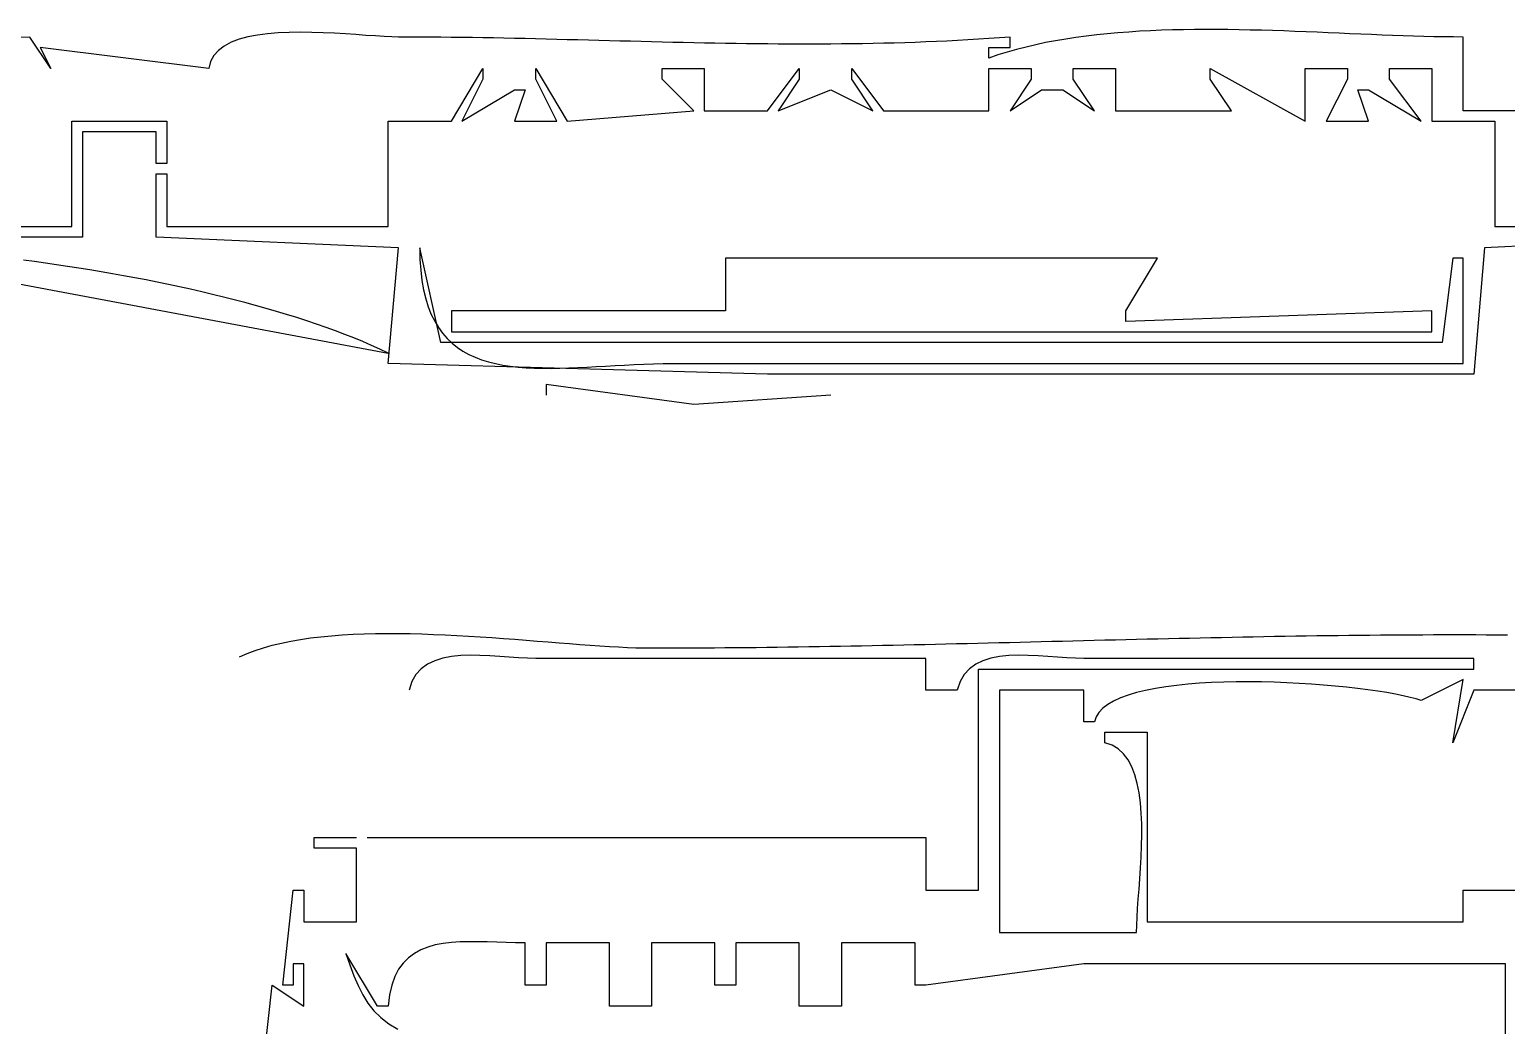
# Model space of a CAD drawing. Header units: metres. Extents: x 249 to 997, y 92 to 756.
# Drawn here: x 527 to 667.1, y 313.2 to 407.7 of the extents above; entities that cross this region are included whole.
import ezdxf

# ---------------------------------------------------------------- set-up
doc = ezdxf.new("R2010")
doc.units = ezdxf.units.M

msp = doc.modelspace()

# ---------------------------------------------------------------- linework, layer by layer
for p, q in [((527, 407), (488, 406)), ((529, 404), (527, 407)), ((546.112, 406.495), (545.454, 406.1454)), ((546.864, 406.7806), (546.112, 406.495)), ((547.6981, 407.0074), (546.864, 406.7806)), ((548.6026, 407.1809), (547.6981, 407.0074)), ((549.5654, 407.3065), (548.6026, 407.1809)), ((550.5749, 407.3893), (549.5654, 407.3065)), ((551.619, 407.4348), (550.5749, 407.3893)), ((552.686, 407.4484), (551.619, 407.4348)), ((553.7639, 407.4353), (552.686, 407.4484)), ((554.8409, 407.4009), (553.7639, 407.4353)), ((555.9051, 407.3505), (554.8409, 407.4009)), ((556.9447, 407.2896), (555.9051, 407.3505)), ((557.9478, 407.2233), (556.9447, 407.2896)), ((558.9024, 407.1572), (557.9478, 407.2233)), ((559.7969, 407.0964), (558.9024, 407.1572)), ((560.6192, 407.0464), (559.7969, 407.0964)), ((561.3575, 407.0124), (560.6192, 407.0464)), ((562, 407), (561.3575, 407.0124)), ((562.9987, 406.9986), (562, 407)), ((563.9976, 406.9947), (562.9987, 406.9986)), ((564.9966, 406.9883), (563.9976, 406.9947)), ((565.9958, 406.9796), (564.9966, 406.9883)), ((566.9952, 406.9688), (565.9958, 406.9796)), ((567.9947, 406.9559), (566.9952, 406.9688)), ((568.9943, 406.9412), (567.9947, 406.9559)), ((569.9941, 406.9247), (568.9943, 406.9412)), ((570.9939, 406.9066), (569.9941, 406.9247)), ((571.9939, 406.8871), (570.9939, 406.9066)), ((572.994, 406.8662), (571.9939, 406.8871)), ((573.9942, 406.8442), (572.994, 406.8662)), ((574.9945, 406.8211), (573.9942, 406.8442)), ((575.9948, 406.7972), (574.9945, 406.8211)), ((576.9953, 406.7724), (575.9948, 406.7972)), ((577.9958, 406.7471), (576.9953, 406.7724)), ((578.9964, 406.7213), (577.9958, 406.7471)), ((579.997, 406.6952), (578.9964, 406.7213)), ((580.9977, 406.6689), (579.997, 406.6952)), ((581.9985, 406.6425), (580.9977, 406.6689)), ((582.9993, 406.6162), (581.9985, 406.6425)), ((584.0001, 406.5902), (582.9993, 406.6162)), ((585.001, 406.5646), (584.0001, 406.5902)), ((586.0019, 406.5394), (585.001, 406.5646)), ((587.0028, 406.5149), (586.0019, 406.5394)), ((588.0037, 406.4913), (587.0028, 406.5149)), ((589.0046, 406.4685), (588.0037, 406.4913)), ((590.0055, 406.4469), (589.0046, 406.4685)), ((591.0064, 406.4264), (590.0055, 406.4469)), ((592.0073, 406.4074), (591.0064, 406.4264)), ((593.0082, 406.3898), (592.0073, 406.4074)), ((594.009, 406.3739), (593.0082, 406.3898)), ((595.0098, 406.3597), (594.009, 406.3739)), ((596.0106, 406.3475), (595.0098, 406.3597)), ((597.0113, 406.3374), (596.0106, 406.3475)), ((598.012, 406.3295), (597.0113, 406.3374)), ((599.0126, 406.3239), (598.012, 406.3295)), ((600.0131, 406.3208), (599.0126, 406.3239)), ((601.0136, 406.3204), (600.0131, 406.3208)), ((602.014, 406.3227), (601.0136, 406.3204)), ((603.0143, 406.3279), (602.014, 406.3227)), ((604.0145, 406.3362), (603.0143, 406.3279)), ((605.0146, 406.3477), (604.0145, 406.3362)), ((606.0146, 406.3626), (605.0146, 406.3477)), ((607.0145, 406.3809), (606.0146, 406.3626)), ((608.0142, 406.4028), (607.0145, 406.3809)), ((609.0139, 406.4285), (608.0142, 406.4028)), ((610.0134, 406.4581), (609.0139, 406.4285)), ((611.0128, 406.4918), (610.0134, 406.4581)), ((612.012, 406.5296), (611.0128, 406.4918)), ((613.0111, 406.5718), (612.012, 406.5296)), ((614.01, 406.6184), (613.0111, 406.5718)), ((615.0088, 406.6697), (614.01, 406.6184)), ((616.0074, 406.7257), (615.0088, 406.6697)), ((617.0058, 406.7865), (616.0074, 406.7257)), ((618.004, 406.8525), (617.0058, 406.7865)), ((619.0021, 406.9235), (618.004, 406.8525)), ((620, 407), (619.0021, 406.9235)), ((620, 406), (620, 407)), ((623.3791, 406.4633), (622.4457, 406.2662)), ((624.3256, 406.6433), (623.3791, 406.4633)), ((625.2844, 406.8066), (624.3256, 406.6433)), ((626.255, 406.9541), (625.2844, 406.8066)), ((627.2365, 407.0862), (626.255, 406.9541)), ((628.2282, 407.2037), (627.2365, 407.0862)), ((629.2295, 407.3071), (628.2282, 407.2037)), ((630.2397, 407.3971), (629.2295, 407.3071)), ((631.258, 407.4743), (630.2397, 407.3971)), ((632.2837, 407.5394), (631.258, 407.4743)), ((633.3162, 407.5931), (632.2837, 407.5394)), ((634.3546, 407.6358), (633.3162, 407.5931)), ((635.3984, 407.6683), (634.3546, 407.6358)), ((636.4468, 407.6913), (635.3984, 407.6683)), ((637.4991, 407.7052), (636.4468, 407.6913)), ((638.5545, 407.7109), (637.4991, 407.7052)), ((639.6124, 407.7089), (638.5545, 407.7109)), ((640.6721, 407.6998), (639.6124, 407.7089)), ((641.7329, 407.6842), (640.6721, 407.6998)), ((642.794, 407.663), (641.7329, 407.6842)), ((643.8547, 407.6365), (642.794, 407.663)), ((644.9144, 407.6055), (643.8547, 407.6365)), ((645.9723, 407.5707), (644.9144, 407.6055)), ((647.0277, 407.5326), (645.9723, 407.5707)), ((648.08, 407.4919), (647.0277, 407.5326)), ((649.1283, 407.4492), (648.08, 407.4919)), ((650.1721, 407.4052), (649.1283, 407.4492)), ((651.2105, 407.3605), (650.1721, 407.4052)), ((652.2429, 407.3157), (651.2105, 407.3605)), ((653.2686, 407.2715), (652.2429, 407.3157)), ((654.2869, 407.2285), (653.2686, 407.2715)), ((655.297, 407.1873), (654.2869, 407.2285)), ((656.2983, 407.1486), (655.297, 407.1873)), ((657.29, 407.1129), (656.2983, 407.1486)), ((658.2714, 407.0811), (657.29, 407.1129)), ((659.2419, 407.0536), (658.2714, 407.0811)), ((660.2007, 407.0311), (659.2419, 407.0536)), ((661.1471, 407.0142), (660.2007, 407.0311)), ((662.0804, 407.0036), (661.1471, 407.0142)), ((663, 407), (662.0804, 407.0036)), ((663, 400), (663, 407)), ((544, 404), (528, 406)), ((528, 406), (529, 404)), ((544.4677, 405.2328), (544.1631, 404.6591)), ((544.902, 405.7265), (544.4677, 405.2328)), ((545.454, 406.1454), (544.902, 405.7265)), ((618, 405), (618, 406)), ((618, 406), (620, 406)), ((618.8573, 405.2927), (618, 405)), ((619.7312, 405.565), (618.8573, 405.2927)), ((620.621, 405.8177), (619.7312, 405.565)), ((621.5261, 406.0511), (620.621, 405.8177)), ((622.4457, 406.2662), (621.5261, 406.0511)), ((544.1631, 404.6591), (544, 404)), ((567, 399), (570, 404)), ((570, 404), (570, 403)), ((575, 403), (575, 404)), ((575, 404), (578, 399)), ((587, 403), (587, 404)), ((587, 404), (591, 404)), ((591, 404), (591, 400)), ((597, 400), (600, 404)), ((600, 404), (600, 403)), ((605, 403), (605, 404)), ((605, 404), (608, 400)), ((618, 400), (618, 404)), ((618, 404), (622, 404)), ((622, 404), (622, 403)), ((626, 403), (626, 404)), ((626, 404), (630, 404)), ((630, 404), (630, 400)), ((639, 403), (639, 404)), ((639, 404), (648, 399)), ((648, 399), (648, 404)), ((648, 404), (652, 404)), ((652, 404), (652, 403)), ((656, 403), (656, 404)), ((656, 404), (660, 404)), ((660, 404), (660, 399)), ((570, 403), (568, 399)), ((577, 399), (575, 403)), ((590, 400), (587, 403)), ((600, 403), (598, 400)), ((607, 400), (605, 403)), ((622, 403), (620, 400)), ((628, 400), (626, 403)), ((641, 400), (639, 403)), ((652, 403), (650, 399)), ((659, 399), (656, 403)), ((568, 399), (573, 402)), ((573, 402), (574, 402)), ((574, 402), (573, 399)), ((598, 400), (603, 402)), ((603, 402), (607, 400)), ((620, 400), (623, 402)), ((623, 402), (624, 402)), ((624, 402), (625, 402)), ((625, 402), (628, 400)), ((654, 399), (653, 402)), ((653, 402), (654, 402)), ((654, 402), (659, 399)), ((578, 399), (590, 400)), ((591, 400), (597, 400)), ((608, 400), (618, 400)), ((630, 400), (641, 400)), ((685, 400), (663, 400)), ((531, 389), (531, 399)), ((531, 399), (540, 399)), ((539, 398), (532, 398)), ((532, 398), (532, 388)), ((539, 395), (539, 398)), ((540, 399), (540, 395)), ((561, 389), (561, 399)), ((561, 399), (567, 399)), ((573, 399), (577, 399)), ((650, 399), (654, 399)), ((660, 399), (666, 399)), ((666, 399), (666, 389)), ((540, 395), (539, 395)), ((539, 388), (539, 394)), ((539, 394), (540, 394)), ((540, 394), (540, 389)), ((488, 389), (531, 389)), ((540, 389), (561, 389)), ((666, 389), (687, 389)), ((532, 388), (487, 388)), ((562, 387), (539, 388)), ((561, 376), (562, 387)), ((564, 387), (564.0237, 385.8917)), ((566, 378), (564, 387)), ((665, 387), (664, 375)), ((688, 388), (665, 387)), ((513, 386), (561, 377)), ((527.4438, 385.6763), (526.4049, 385.8125)), ((528.4892, 385.5332), (527.4438, 385.6763)), ((529.54, 385.3832), (528.4892, 385.5332)), ((530.5955, 385.2265), (529.54, 385.3832)), ((564.0237, 385.8917), (564.0938, 384.8552)), ((593, 386), (593, 381)), ((634, 386), (593, 386)), ((631, 381), (634, 386)), ((662, 386), (661, 378)), ((663, 386), (662, 386)), ((663, 376), (663, 386)), ((531.6548, 385.0629), (530.5955, 385.2265)), ((532.717, 384.8925), (531.6548, 385.0629)), ((533.7814, 384.7153), (532.717, 384.8925)), ((534.847, 384.5312), (533.7814, 384.7153)), ((535.9131, 384.3404), (534.847, 384.5312)), ((536.9787, 384.1427), (535.9131, 384.3404)), ((538.043, 383.9383), (536.9787, 384.1427)), ((539.1052, 383.727), (538.043, 383.9383)), ((564.0938, 384.8552), (564.2091, 383.8882)), ((540.1644, 383.5089), (539.1052, 383.727)), ((541.2198, 383.2841), (540.1644, 383.5089)), ((542.2706, 383.0524), (541.2198, 383.2841)), ((543.3158, 382.814), (542.2706, 383.0524)), ((544.3546, 382.5688), (543.3158, 382.814)), ((545.3863, 382.3168), (544.3546, 382.5688)), ((564.2091, 383.8882), (564.3682, 382.9883)), ((564.3682, 382.9883), (564.5701, 382.1532)), ((546.4099, 382.0581), (545.3863, 382.3168)), ((547.4245, 381.7925), (546.4099, 382.0581)), ((548.4295, 381.5203), (547.4245, 381.7925)), ((549.4238, 381.2412), (548.4295, 381.5203)), ((550.4067, 380.9554), (549.4238, 381.2412)), ((564.5701, 382.1532), (564.8134, 381.3808)), ((564.8134, 381.3808), (565.0968, 380.6686)), ((551.3773, 380.6628), (550.4067, 380.9554)), ((552.3347, 380.3635), (551.3773, 380.6628)), ((553.2782, 380.0575), (552.3347, 380.3635)), ((554.2068, 379.7447), (553.2782, 380.0575)), ((555.1197, 379.4251), (554.2068, 379.7447)), ((565.0968, 380.6686), (565.4193, 380.0145)), ((565.4193, 380.0145), (565.7795, 379.416)), ((593, 381), (567, 381)), ((567, 381), (567, 379)), ((660, 381), (631, 380)), ((631, 380), (631, 381)), ((660, 379), (660, 381)), ((556.0161, 379.0988), (555.1197, 379.4251)), ((556.8952, 378.7658), (556.0161, 379.0988)), ((557.756, 378.4261), (556.8952, 378.7658)), ((558.5977, 378.0796), (557.756, 378.4261)), ((565.7795, 379.416), (566.1761, 378.8709)), ((566.1761, 378.8709), (566.6081, 378.377)), ((566.6081, 378.377), (567.074, 377.9319)), ((567, 379), (660, 379)), ((559.4195, 377.7265), (558.5977, 378.0796)), ((560.2205, 377.3666), (559.4195, 377.7265)), ((561, 377), (560.2205, 377.3666)), ((661, 378), (566, 378)), ((567.074, 377.9319), (567.5728, 377.5333)), ((567.5728, 377.5333), (568.1031, 377.179)), ((568.1031, 377.179), (568.6637, 376.8666)), ((597, 374.9962), (561, 376)), ((568.6637, 376.8666), (569.2534, 376.5939)), ((569.2534, 376.5939), (569.8709, 376.3586)), ((569.8709, 376.3586), (570.515, 376.1583)), ((570.515, 376.1583), (571.1846, 375.9909)), ((571.1846, 375.9909), (571.8782, 375.8539)), ((571.8782, 375.8539), (572.5948, 375.7452)), ((572.5948, 375.7452), (573.333, 375.6623)), ((573.333, 375.6623), (574.0916, 375.6031)), ((574.0916, 375.6031), (574.8695, 375.5653)), ((574.8695, 375.5653), (575.6653, 375.5465)), ((575.6653, 375.5465), (576.4778, 375.5444)), ((576.4778, 375.5444), (577.3058, 375.5568)), ((577.3058, 375.5568), (578.1481, 375.5814)), ((578.1481, 375.5814), (579.0033, 375.6158)), ((579.0033, 375.6158), (579.8704, 375.6579)), ((579.8704, 375.6579), (580.748, 375.7052)), ((580.748, 375.7052), (581.6349, 375.7556)), ((581.6349, 375.7556), (582.5298, 375.8067)), ((582.5298, 375.8067), (583.4316, 375.8562)), ((583.4316, 375.8562), (584.339, 375.9018)), ((584.339, 375.9018), (585.2508, 375.9413)), ((585.2508, 375.9413), (586.1657, 375.9724)), ((586.1657, 375.9724), (587.0825, 375.9927)), ((587.0825, 375.9927), (588, 376)), ((588, 376), (663, 376)), ((664, 375), (597, 374.9962)), ((576, 374), (576, 373)), ((590, 372.1288), (576, 374)), ((603, 373), (590, 372.1288)), ((556.6466, 350.2386), (557.6845, 350.2977)), ((557.6845, 350.2977), (558.7389, 350.3397)), ((558.7389, 350.3397), (559.8079, 350.3656)), ((559.8079, 350.3656), (560.8893, 350.3766)), ((560.8893, 350.3766), (561.9812, 350.3738)), ((561.9812, 350.3738), (563.0814, 350.3582)), ((563.0814, 350.3582), (564.188, 350.331)), ((564.188, 350.331), (565.2989, 350.2932)), ((565.2989, 350.2932), (566.412, 350.2459)), ((548.3882, 348.7554), (549.1851, 349.0179)), ((549.1851, 349.0179), (550.0168, 349.2534)), ((550.0168, 349.2534), (550.8816, 349.463)), ((550.8816, 349.463), (551.7771, 349.6479)), ((551.7771, 349.6479), (552.7016, 349.809)), ((552.7016, 349.809), (553.6528, 349.9476)), ((553.6528, 349.9476), (554.6287, 350.0646)), ((554.6287, 350.0646), (555.6273, 350.1613)), ((555.6273, 350.1613), (556.6466, 350.2386)), ((566.412, 350.2459), (567.5254, 350.1903)), ((567.5254, 350.1903), (568.6369, 350.1274)), ((568.6369, 350.1274), (569.7445, 350.0584)), ((569.7445, 350.0584), (570.8463, 349.9842)), ((570.8463, 349.9842), (571.94, 349.9061)), ((571.94, 349.9061), (573.0237, 349.8251)), ((573.0237, 349.8251), (574.0954, 349.7422)), ((574.0954, 349.7422), (575.153, 349.6587)), ((575.153, 349.6587), (576.1944, 349.5756)), ((576.1944, 349.5756), (577.2176, 349.4939)), ((577.2176, 349.4939), (578.2206, 349.4148)), ((578.2206, 349.4148), (579.2014, 349.3394)), ((579.2014, 349.3394), (580.1578, 349.2688)), ((580.1578, 349.2688), (581.0878, 349.204)), ((581.0878, 349.204), (581.9895, 349.1462)), ((581.9895, 349.1462), (582.8606, 349.0965)), ((582.8606, 349.0965), (583.6993, 349.0559)), ((583.6993, 349.0559), (584.5035, 349.0255)), ((584.5035, 349.0255), (585.271, 349.0065)), ((585.271, 349.0065), (586, 349)), ((586, 349), (586.9904, 349.0006)), ((586.9904, 349.0006), (587.9814, 349.0025)), ((587.9814, 349.0025), (588.973, 349.0057)), ((588.973, 349.0057), (589.9652, 349.0101)), ((589.9652, 349.0101), (590.9579, 349.0157)), ((590.9579, 349.0157), (591.9512, 349.0224)), ((591.9512, 349.0224), (592.9451, 349.0302)), ((592.9451, 349.0302), (593.9395, 349.0391)), ((593.9395, 349.0391), (594.9344, 349.049)), ((594.9344, 349.049), (595.9298, 349.06)), ((595.9298, 349.06), (596.9258, 349.0719)), ((596.9258, 349.0719), (597.9222, 349.0847)), ((597.9222, 349.0847), (598.919, 349.0985)), ((598.919, 349.0985), (599.9164, 349.1131)), ((599.9164, 349.1131), (600.9142, 349.1285)), ((600.9142, 349.1285), (601.9124, 349.1447)), ((601.9124, 349.1447), (602.9111, 349.1617)), ((602.9111, 349.1617), (603.9102, 349.1794)), ((603.9102, 349.1794), (604.9097, 349.1979)), ((604.9097, 349.1979), (605.9096, 349.2169)), ((605.9096, 349.2169), (606.9099, 349.2366)), ((606.9099, 349.2366), (607.9105, 349.2569)), ((607.9105, 349.2569), (608.9115, 349.2778)), ((608.9115, 349.2778), (609.9128, 349.2991)), ((609.9128, 349.2991), (610.9145, 349.321)), ((610.9145, 349.321), (611.9165, 349.3432)), ((611.9165, 349.3432), (612.9189, 349.366)), ((612.9189, 349.366), (613.9215, 349.389)), ((613.9215, 349.389), (614.9244, 349.4125)), ((614.9244, 349.4125), (615.9276, 349.4362)), ((615.9276, 349.4362), (616.931, 349.4602)), ((616.931, 349.4602), (617.9348, 349.4845)), ((617.9348, 349.4845), (618.9387, 349.509)), ((618.9387, 349.509), (619.9429, 349.5336)), ((619.9429, 349.5336), (620.9473, 349.5584)), ((620.9473, 349.5584), (621.9519, 349.5833)), ((621.9519, 349.5833), (622.9567, 349.6083)), ((622.9567, 349.6083), (623.9617, 349.6333)), ((623.9617, 349.6333), (624.9669, 349.6583)), ((624.9669, 349.6583), (625.9722, 349.6832)), ((625.9722, 349.6832), (626.9777, 349.7081)), ((626.9777, 349.7081), (627.9833, 349.7329)), ((627.9833, 349.7329), (628.9891, 349.7575)), ((628.9891, 349.7575), (629.9949, 349.782)), ((629.9949, 349.782), (631.0009, 349.8063)), ((631.0009, 349.8063), (632.007, 349.8303)), ((632.007, 349.8303), (633.0131, 349.854)), ((633.0131, 349.854), (634.0193, 349.8775)), ((634.0193, 349.8775), (635.0256, 349.9006)), ((635.0256, 349.9006), (636.0319, 349.9233)), ((636.0319, 349.9233), (637.0383, 349.9456)), ((637.0383, 349.9456), (638.0446, 349.9674)), ((638.0446, 349.9674), (639.051, 349.9888)), ((639.051, 349.9888), (640.0574, 350.0096)), ((640.0574, 350.0096), (641.0638, 350.0299)), ((641.0638, 350.0299), (642.0701, 350.0496)), ((642.0701, 350.0496), (643.0764, 350.0687)), ((643.0764, 350.0687), (644.0827, 350.0871)), ((644.0827, 350.0871), (645.0889, 350.1048)), ((645.0889, 350.1048), (646.095, 350.1218)), ((646.095, 350.1218), (647.1011, 350.138)), ((647.1011, 350.138), (648.107, 350.1535)), ((648.107, 350.1535), (649.1129, 350.1681)), ((649.1129, 350.1681), (650.1186, 350.1818)), ((650.1186, 350.1818), (651.1242, 350.1947)), ((651.1242, 350.1947), (652.1297, 350.2066)), ((652.1297, 350.2066), (653.135, 350.2175)), ((653.135, 350.2175), (654.1402, 350.2274)), ((654.1402, 350.2274), (655.1451, 350.2363)), ((655.1451, 350.2363), (656.1499, 350.2441)), ((656.1499, 350.2441), (657.1545, 350.2508)), ((657.1545, 350.2508), (658.1589, 350.2564)), ((658.1589, 350.2564), (659.1631, 350.2608)), ((659.1631, 350.2608), (660.167, 350.264)), ((660.167, 350.264), (661.1707, 350.2659)), ((661.1707, 350.2659), (662.1741, 350.2666)), ((662.1741, 350.2666), (663.1773, 350.2659)), ((663.1773, 350.2659), (664.1801, 350.2639)), ((664.1801, 350.2639), (665.1827, 350.2605)), ((665.1827, 350.2605), (666.185, 350.2557)), ((666.185, 350.2557), (667.187, 350.2494)), ((546.9076, 348.1451), (547.6284, 348.4648)), ((547.6284, 348.4648), (548.3882, 348.7554)), ((565.4293, 347.7904), (564.7418, 347.4629)), ((566.1911, 348.0265), (565.4293, 347.7904)), ((567.0142, 348.1833), (566.1911, 348.0265)), ((567.8852, 348.2726), (567.0142, 348.1833)), ((568.7911, 348.3066), (567.8852, 348.2726)), ((569.7187, 348.2971), (568.7911, 348.3066)), ((570.6547, 348.2563), (569.7187, 348.2971)), ((571.586, 348.1959), (570.6547, 348.2563)), ((572.4993, 348.1282), (571.586, 348.1959)), ((573.3816, 348.0649), (572.4993, 348.1282)), ((574.2195, 348.0182), (573.3816, 348.0649)), ((575, 348), (574.2195, 348.0182)), ((612, 348), (575, 348)), ((612, 345), (612, 348)), ((617.4293, 347.7904), (616.7418, 347.4629)), ((618.1911, 348.0265), (617.4293, 347.7904)), ((619.0142, 348.1833), (618.1911, 348.0265)), ((619.8852, 348.2726), (619.0142, 348.1833)), ((620.7911, 348.3066), (619.8852, 348.2726)), ((621.7187, 348.2971), (620.7911, 348.3066)), ((622.6547, 348.2563), (621.7187, 348.2971)), ((623.586, 348.1959), (622.6547, 348.2563)), ((624.4993, 348.1282), (623.586, 348.1959)), ((625.3816, 348.0649), (624.4993, 348.1282)), ((626.2195, 348.0182), (625.3816, 348.0649)), ((627, 348), (626.2195, 348.0182)), ((664, 348), (627, 348)), ((664, 347), (664, 348)), ((563.6429, 346.4861), (563.2579, 345.8126)), ((564.142, 347.0322), (563.6429, 346.4861)), ((564.7418, 347.4629), (564.142, 347.0322)), ((615.6429, 346.4861), (615.2579, 345.8126)), ((616.142, 347.0322), (615.6429, 346.4861)), ((616.7418, 347.4629), (616.142, 347.0322)), ((617, 326), (617, 347)), ((617, 347), (664, 347)), ((563.2579, 345.8126), (563, 345)), ((615, 345), (612, 345)), ((615.2579, 345.8126), (615, 345)), ((627, 345), (619, 345)), ((619, 345), (619, 322)), ((627, 342), (627, 345)), ((631.9954, 344.7632), (631.198, 344.5254)), ((632.8598, 344.9733), (631.9954, 344.7632)), ((633.7851, 345.1567), (632.8598, 344.9733)), ((634.7652, 345.3144), (633.7851, 345.1567)), ((635.7942, 345.4474), (634.7652, 345.3144)), ((636.8659, 345.5566), (635.7942, 345.4474)), ((637.9742, 345.6432), (636.8659, 345.5566)), ((639.1132, 345.7081), (637.9742, 345.6432)), ((640.2768, 345.7523), (639.1132, 345.7081)), ((641.4589, 345.7768), (640.2768, 345.7523)), ((642.6535, 345.7827), (641.4589, 345.7768)), ((643.8544, 345.7709), (642.6535, 345.7827)), ((645.0558, 345.7424), (643.8544, 345.7709)), ((646.2514, 345.6983), (645.0558, 345.7424)), ((647.4352, 345.6395), (646.2514, 345.6983)), ((648.6013, 345.5671), (647.4352, 345.6395)), ((649.7435, 345.482), (648.6013, 345.5671)), ((650.8557, 345.3854), (649.7435, 345.482)), ((651.932, 345.278), (650.8557, 345.3854)), ((652.9662, 345.1611), (651.932, 345.278)), ((653.9523, 345.0356), (652.9662, 345.1611)), ((654.8843, 344.9024), (653.9523, 345.0356)), ((655.7561, 344.7626), (654.8843, 344.9024)), ((656.5616, 344.6173), (655.7561, 344.7626)), ((663, 346), (659, 344)), ((662, 340), (663, 346)), ((664, 345), (662, 340)), ((680, 345), (664, 345)), ((628.7992, 343.2768), (628.4275, 342.8853)), ((629.2682, 343.6356), (628.7992, 343.2768)), ((629.8283, 343.9626), (629.2682, 343.6356)), ((630.4736, 344.2589), (629.8283, 343.9626)), ((631.198, 344.5254), (630.4736, 344.2589)), ((657.2948, 344.4673), (656.5616, 344.6173)), ((657.9496, 344.3138), (657.2948, 344.4673)), ((658.52, 344.1576), (657.9496, 344.3138)), ((659, 344), (658.52, 344.1576)), ((628, 342), (627, 342)), ((628.159, 342.46), (628, 342)), ((628.4275, 342.8853), (628.159, 342.46)), ((629, 340), (629, 341)), ((629, 341), (633, 341)), ((633, 341), (633, 323)), ((629.6767, 339.7778), (629, 340)), ((630.2648, 339.4283), (629.6767, 339.7778)), ((630.7698, 338.962), (630.2648, 339.4283)), ((631.1973, 338.3895), (630.7698, 338.962)), ((631.5529, 337.7214), (631.1973, 338.3895)), ((631.8421, 336.9682), (631.5529, 337.7214)), ((632.0705, 336.1407), (631.8421, 336.9682)), ((632.2438, 335.2494), (632.0705, 336.1407)), ((632.3674, 334.3048), (632.2438, 335.2494)), ((632.447, 333.3176), (632.3674, 334.3048)), ((632.4882, 332.2983), (632.447, 333.3176)), ((632.4965, 331.2575), (632.4882, 332.2983)), ((554, 330), (554, 331)), ((554, 331), (558, 331)), ((559, 331), (612, 331)), ((612, 331), (612, 326)), ((632.4775, 330.2059), (632.4965, 331.2575)), ((558, 330), (554, 330)), ((558, 323), (558, 330)), ((632.4368, 329.154), (632.4775, 330.2059)), ((632.3127, 327.0918), (632.38, 328.1125)), ((632.38, 328.1125), (632.4368, 329.154)), ((632.2404, 326.1026), (632.3127, 327.0918)), ((551, 317), (552, 326)), ((552, 326), (553, 326)), ((553, 326), (553, 323)), ((612, 326), (617, 326)), ((632.1032, 324.2612), (632.1687, 325.1556)), ((632.1687, 325.1556), (632.2404, 326.1026)), ((663, 323), (663, 326)), ((663, 326), (668, 326)), ((632.0496, 323.43), (632.1032, 324.2612)), ((553, 323), (558, 323)), ((632, 322), (632.0133, 322.6728)), ((632.0133, 322.6728), (632.0496, 323.43)), ((633, 323), (663, 323)), ((566.2284, 320.9479), (565.4797, 320.8051)), ((567.0127, 321.0423), (566.2284, 320.9479)), ((567.828, 321.0964), (567.0127, 321.0423)), ((568.6693, 321.1178), (567.828, 321.0964)), ((569.532, 321.1144), (568.6693, 321.1178)), ((570.4114, 321.0941), (569.532, 321.1144)), ((571.3026, 321.0646), (570.4114, 321.0941)), ((572.201, 321.0339), (571.3026, 321.0646)), ((573.1017, 321.0097), (572.201, 321.0339)), ((574, 321), (573.1017, 321.0097)), ((574, 317), (574, 321)), ((582, 321), (576, 321)), ((576, 321), (576, 317)), ((582, 315), (582, 321)), ((592, 321), (586, 321)), ((586, 321), (586, 315)), ((592, 317), (592, 321)), ((600, 321), (594, 321)), ((594, 321), (594, 317)), ((600, 315), (600, 321)), ((611, 321), (604, 321)), ((604, 321), (604, 315)), ((611, 317), (611, 321)), ((619, 322), (632, 322)), ((560, 315), (557, 320)), ((557, 320), (557.3638, 318.9056)), ((562.9366, 319.5949), (562.4375, 319.0933)), ((563.4951, 320.009), (562.9366, 319.5949)), ((564.1083, 320.3435), (563.4951, 320.009)), ((564.7714, 320.6063), (564.1083, 320.3435)), ((565.4797, 320.8051), (564.7714, 320.6063)), ((553, 319), (552, 319)), ((552, 319), (552, 317)), ((553, 315), (553, 319)), ((557.3638, 318.9056), (557.7414, 317.8872)), ((562.0026, 318.4965), (561.6366, 317.7965)), ((562.4375, 319.0933), (562.0026, 318.4965)), ((627, 319), (612, 317)), ((667, 319), (627, 319)), ((667, 308), (667, 319)), ((549, 308), (550, 317)), ((550, 317), (553, 315)), ((552, 317), (551, 317)), ((557.7414, 317.8872), (558.1465, 316.9439)), ((558.1465, 316.9439), (558.5925, 316.0748)), ((561.3444, 316.9857), (561.1305, 316.0561)), ((561.6366, 317.7965), (561.3444, 316.9857)), ((576, 317), (574, 317)), ((594, 317), (592, 317)), ((612, 317), (611, 317)), ((558.5925, 316.0748), (559.093, 315.2791)), ((559.093, 315.2791), (559.6616, 314.556)), ((561.1305, 316.0561), (561, 315)), ((559.6616, 314.556), (560.3118, 313.9046)), ((561, 315), (560, 315)), ((560.3118, 313.9046), (561.0572, 313.3242)), ((586, 315), (582, 315)), ((604, 315), (600, 315)), ((561.0572, 313.3242), (561.9113, 312.8138))]:
    msp.add_line(p, q)

doc.saveas('drawing.dxf')
